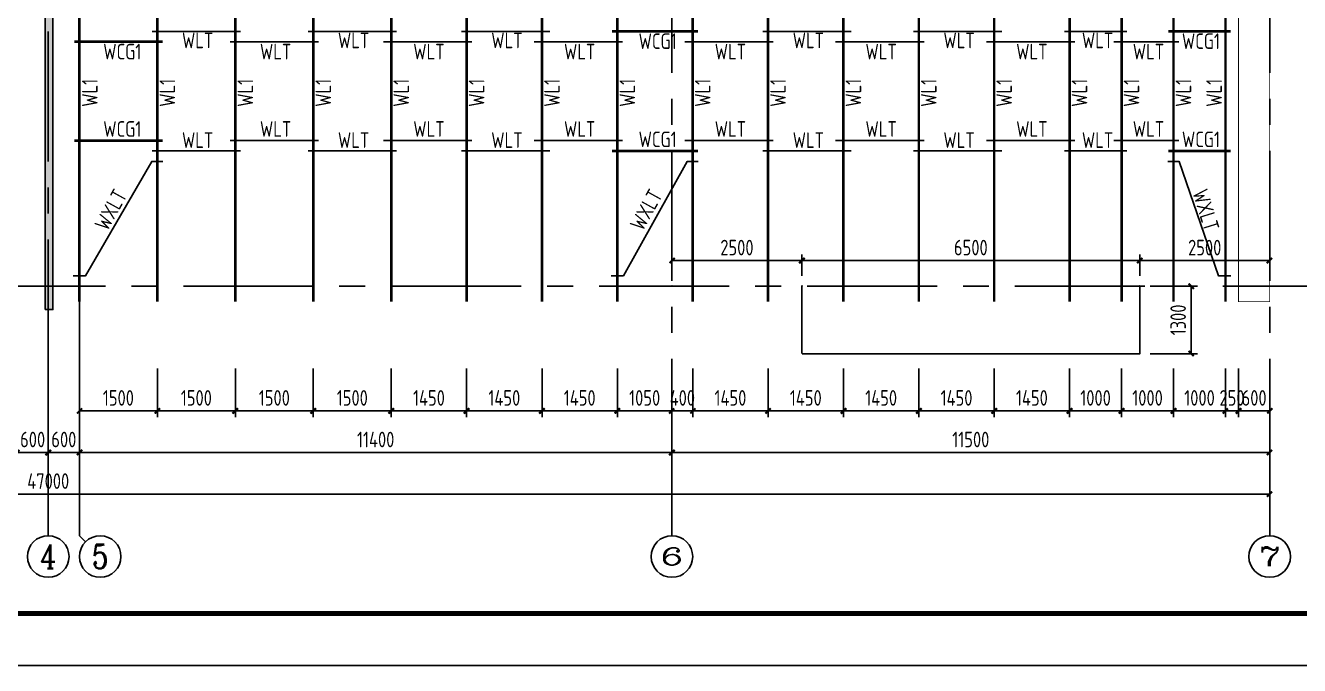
# Model space of a CAD drawing. Header units: millimetres. Extents: x 866309 to 879639, y 39442 to 44891.
# Drawn here: x 871619.5 to 871864.6, y 39448.6 to 39571.7 of the extents above; entities that cross this region are included whole.
import ezdxf
from ezdxf.enums import TextEntityAlignment as Align

# ---------------------------------------------------------------- set-up
doc = ezdxf.new("R2010")
doc.units = ezdxf.units.MM
doc.header["$LTSCALE"] = 1000
doc.header["$MEASUREMENT"] = 0
doc.linetypes.add('CENTER', pattern=[2, 1.25, -0.25, 0.25, -0.25])
doc.linetypes.add('DOTE', pattern=[2.42, 2, -0.2, 0.02, -0.2])
for name, color, linetype in [('1307', 7, 'Continuous'), ('AXIS', 3, 'Continuous'), ('AXIS_TEXT', 7, 'Continuous'), ('DIM', 7, 'Continuous'), ('DOTE', 1, 'DOTE'), ('WINDOW', 4, 'Continuous'), ('标注', 7, 'Continuous'), ('檩条', 34, 'Continuous')]:
    doc.layers.add(name, color=color, linetype=linetype)
doc.layers.add('_0', color=7, linetype='Continuous', lineweight=25)
doc.styles.add('_TCH_AXIS', font='COMPLEX', dxfattribs={"bigfont": 'GBCBIG'})
doc.styles.add('COMPLEX', font='COMPLEX')
doc.styles.add('GBHZ', font='gbenor.shx', dxfattribs={"width": 0.9, "bigfont": 'gbcbig.shx'})
doc.dimstyles.new('Y100', dxfattribs={"dimscale": 0, "dimtxt": 3, "dimasz": 0.01, "dimexe": 1.2, "dimexo": 2, "dimgap": 1, "dimtad": 1, "dimdec": 0, "dimlfac": 100, "dimzin": 0, "dimdsep": 46, "dimtxsty": 'GBHZ', "dimblk": 'DX', "dimcen": 0.09, "dimdle": 1, "dimclrd": 7, "dimclre": 7, "dimclrt": 7, "dimadec": 0, "dimazin": 0, "dimtfac": 1, "dimtdec": 0, "dimtix": 1, "dimtmove": 2, "dimatfit": 3, "dimldrblk": 'DX', "dimfxl": 0, "dimtolj": 1, "dimtzin": 0, "dimarcsym": 0})

# ---------------------------------------------------------------- blocks, each defined once
blk = doc.blocks.new('_AXISO')
blk.add_circle((0, 0), 0.5)
at = {"layer": 'AXIS_TEXT', "style": 'COMPLEX', "width": 1.041667}
blk.add_attdef('A', text='', height=0.56, dxfattribs=at).set_placement((-0.25, -0.28), (0.25, -0.28), align=Align.FIT)
blk = doc.blocks.new('DX')
at = {"color": 0, "linetype": 'ByBlock', "const_width": 40}
blk.add_lwpolyline([(-54, -51), (46, 49)], dxfattribs=at)
blk = doc.blocks.new('*D1725')
at = {"layer": 'Defpoints', "color": 0, "transparency": 16777216}
for p in [(871617.85, 39505.59), (871623.85, 39505.59), (871623.85, 39489.59)]:
    blk.add_point(p, dxfattribs=at)
at = {"layer": 'dim', "color": 7, "lineweight": -2, "transparency": 16777216}
for p, q in [((871617.85, 39503.59), (871617.85, 39488.39)), ((871623.85, 39503.59), (871623.85, 39488.39)), ((871617.84, 39489.59), (871617.83, 39489.59)), ((871617.85, 39489.59), (871623.85, 39489.59)), ((871623.86, 39489.59), (871623.87, 39489.59))]:
    blk.add_line(p, q, dxfattribs=at)
at = {"layer": 'dim', "color": 7, "lineweight": -2, "transparency": 16777216, "xscale": 0.01, "yscale": 0.01, "zscale": 0.01}
blk.add_blockref('DX', (871617.85, 39489.59), dxfattribs=at)
at = {"layer": 'dim', "color": 7, "lineweight": -2, "transparency": 16777216, "xscale": 0.01, "yscale": 0.01, "zscale": 0.01, "rotation": 180}
blk.add_blockref('DX', (871623.85, 39489.59), dxfattribs=at)
at = {"layer": 'dim', "color": 7, "transparency": 16777216, "insert": (871620.85, 39492.09), "char_height": 3, "attachment_point": 5, "style": 'GBHZ'}
blk.add_mtext('\\A1;600', dxfattribs=at)
blk = doc.blocks.new('*D1726')
at = {"layer": 'Defpoints', "color": 0, "transparency": 16777216}
for p in [(871623.85, 39505.59), (871629.85, 39505.59), (871629.85, 39489.59)]:
    blk.add_point(p, dxfattribs=at)
at = {"layer": 'dim', "color": 7, "lineweight": -2, "transparency": 16777216}
for p, q in [((871623.85, 39503.59), (871623.85, 39488.39)), ((871629.85, 39503.59), (871629.85, 39488.39)), ((871623.84, 39489.59), (871623.83, 39489.59)), ((871623.85, 39489.59), (871629.85, 39489.59)), ((871629.86, 39489.59), (871629.87, 39489.59))]:
    blk.add_line(p, q, dxfattribs=at)
at = {"layer": 'dim', "color": 7, "lineweight": -2, "transparency": 16777216, "xscale": 0.01, "yscale": 0.01, "zscale": 0.01}
blk.add_blockref('DX', (871623.85, 39489.59), dxfattribs=at)
at = {"layer": 'dim', "color": 7, "lineweight": -2, "transparency": 16777216, "xscale": 0.01, "yscale": 0.01, "zscale": 0.01, "rotation": 180}
blk.add_blockref('DX', (871629.85, 39489.59), dxfattribs=at)
at = {"layer": 'dim', "color": 7, "transparency": 16777216, "insert": (871626.85, 39492.09), "char_height": 3, "attachment_point": 5, "style": 'GBHZ'}
blk.add_mtext('\\A1;600', dxfattribs=at)
blk = doc.blocks.new('*D1727')
at = {"layer": 'Defpoints', "color": 0, "transparency": 16777216}
for p in [(871629.85, 39505.59), (871743.85, 39505.59), (871743.85, 39489.59)]:
    blk.add_point(p, dxfattribs=at)
at = {"layer": 'dim', "color": 7, "lineweight": -2, "transparency": 16777216}
for p, q in [((871629.85, 39503.59), (871629.85, 39488.39)), ((871743.85, 39503.59), (871743.85, 39488.39)), ((871629.86, 39489.59), (871743.84, 39489.59))]:
    blk.add_line(p, q, dxfattribs=at)
at = {"layer": 'dim', "color": 7, "lineweight": -2, "transparency": 16777216, "xscale": 0.01, "yscale": 0.01, "zscale": 0.01, "rotation": 180}
blk.add_blockref('DX', (871629.85, 39489.59), dxfattribs=at)
at = {"layer": 'dim', "color": 7, "lineweight": -2, "transparency": 16777216, "xscale": 0.01, "yscale": 0.01, "zscale": 0.01}
blk.add_blockref('DX', (871743.85, 39489.59), dxfattribs=at)
at = {"layer": 'dim', "color": 7, "transparency": 16777216, "insert": (871686.85, 39492.09), "char_height": 3, "attachment_point": 5, "style": 'GBHZ'}
blk.add_mtext('\\A1;11400', dxfattribs=at)
blk = doc.blocks.new('*D1728')
at = {"layer": 'Defpoints', "color": 0, "transparency": 16777216}
for p in [(871743.85, 39505.59), (871858.85, 39505.59), (871858.85, 39489.59)]:
    blk.add_point(p, dxfattribs=at)
at = {"layer": 'dim', "color": 7, "lineweight": -2, "transparency": 16777216}
for p, q in [((871743.85, 39503.59), (871743.85, 39488.39)), ((871858.85, 39503.59), (871858.85, 39488.39)), ((871743.86, 39489.59), (871858.84, 39489.59))]:
    blk.add_line(p, q, dxfattribs=at)
at = {"layer": 'dim', "color": 7, "lineweight": -2, "transparency": 16777216, "xscale": 0.01, "yscale": 0.01, "zscale": 0.01, "rotation": 180}
blk.add_blockref('DX', (871743.85, 39489.59), dxfattribs=at)
at = {"layer": 'dim', "color": 7, "lineweight": -2, "transparency": 16777216, "xscale": 0.01, "yscale": 0.01, "zscale": 0.01}
blk.add_blockref('DX', (871858.85, 39489.59), dxfattribs=at)
at = {"layer": 'dim', "color": 7, "transparency": 16777216, "insert": (871801.35, 39492.09), "char_height": 3, "attachment_point": 5, "style": 'GBHZ'}
blk.add_mtext('\\A1;11500', dxfattribs=at)
blk = doc.blocks.new('*D1729')
at = {"layer": 'Defpoints', "color": 0, "transparency": 16777216}
for p in [(871388.85, 39505.59), (871858.85, 39505.59), (871388.85, 39481.59)]:
    blk.add_point(p, dxfattribs=at)
at = {"layer": 'dim', "color": 7, "lineweight": -2, "transparency": 16777216}
for p, q in [((871388.85, 39503.59), (871388.85, 39480.39)), ((871858.85, 39503.59), (871858.85, 39480.39)), ((871858.84, 39481.59), (871388.86, 39481.59))]:
    blk.add_line(p, q, dxfattribs=at)
at = {"layer": 'dim', "color": 7, "lineweight": -2, "transparency": 16777216, "xscale": 0.01, "yscale": 0.01, "zscale": 0.01, "rotation": 180}
blk.add_blockref('DX', (871388.85, 39481.59), dxfattribs=at)
at = {"layer": 'dim', "color": 7, "lineweight": -2, "transparency": 16777216, "xscale": 0.01, "yscale": 0.01, "zscale": 0.01}
blk.add_blockref('DX', (871858.85, 39481.59), dxfattribs=at)
at = {"layer": 'dim', "color": 7, "transparency": 16777216, "insert": (871623.85, 39484.09), "char_height": 3, "attachment_point": 5, "style": 'GBHZ'}
blk.add_mtext('\\A1;47000', dxfattribs=at)
blk = doc.blocks.new('*D1775')
at = {"layer": 'Defpoints', "color": 0, "transparency": 16777216}
for p in [(871629.85, 39507.74), (871644.85, 39507.74), (871644.85, 39497.59)]:
    blk.add_point(p, dxfattribs=at)
at = {"layer": 'dim', "color": 7, "lineweight": -2, "transparency": 16777216}
for p, q in [((871629.85, 39505.74), (871629.85, 39496.39)), ((871644.85, 39505.74), (871644.85, 39496.39)), ((871629.86, 39497.59), (871644.84, 39497.59))]:
    blk.add_line(p, q, dxfattribs=at)
at = {"layer": 'dim', "color": 7, "lineweight": -2, "transparency": 16777216, "xscale": 0.01, "yscale": 0.01, "zscale": 0.01, "rotation": 180}
blk.add_blockref('DX', (871629.85, 39497.59), dxfattribs=at)
at = {"layer": 'dim', "color": 7, "lineweight": -2, "transparency": 16777216, "xscale": 0.01, "yscale": 0.01, "zscale": 0.01}
blk.add_blockref('DX', (871644.85, 39497.59), dxfattribs=at)
at = {"layer": 'dim', "color": 7, "transparency": 16777216, "insert": (871637.35, 39500.09), "char_height": 3, "attachment_point": 5, "style": 'GBHZ'}
blk.add_mtext('\\A1;1500', dxfattribs=at)
blk = doc.blocks.new('*D1776')
at = {"layer": 'Defpoints', "color": 0, "transparency": 16777216}
for p in [(871644.85, 39507.74), (871659.85, 39507.74), (871659.85, 39497.59)]:
    blk.add_point(p, dxfattribs=at)
at = {"layer": 'dim', "color": 7, "lineweight": -2, "transparency": 16777216}
for p, q in [((871644.85, 39505.74), (871644.85, 39496.39)), ((871659.85, 39505.74), (871659.85, 39496.39)), ((871644.86, 39497.59), (871659.84, 39497.59))]:
    blk.add_line(p, q, dxfattribs=at)
at = {"layer": 'dim', "color": 7, "lineweight": -2, "transparency": 16777216, "xscale": 0.01, "yscale": 0.01, "zscale": 0.01, "rotation": 180}
blk.add_blockref('DX', (871644.85, 39497.59), dxfattribs=at)
at = {"layer": 'dim', "color": 7, "lineweight": -2, "transparency": 16777216, "xscale": 0.01, "yscale": 0.01, "zscale": 0.01}
blk.add_blockref('DX', (871659.85, 39497.59), dxfattribs=at)
at = {"layer": 'dim', "color": 7, "transparency": 16777216, "insert": (871652.35, 39500.09), "char_height": 3, "attachment_point": 5, "style": 'GBHZ'}
blk.add_mtext('\\A1;1500', dxfattribs=at)
blk = doc.blocks.new('*D1777')
at = {"layer": 'Defpoints', "color": 0, "transparency": 16777216}
for p in [(871659.85, 39507.74), (871674.85, 39507.74), (871674.85, 39497.59)]:
    blk.add_point(p, dxfattribs=at)
at = {"layer": 'dim', "color": 7, "lineweight": -2, "transparency": 16777216}
for p, q in [((871659.85, 39505.74), (871659.85, 39496.39)), ((871674.85, 39505.74), (871674.85, 39496.39)), ((871659.86, 39497.59), (871674.84, 39497.59))]:
    blk.add_line(p, q, dxfattribs=at)
at = {"layer": 'dim', "color": 7, "lineweight": -2, "transparency": 16777216, "xscale": 0.01, "yscale": 0.01, "zscale": 0.01, "rotation": 180}
blk.add_blockref('DX', (871659.85, 39497.59), dxfattribs=at)
at = {"layer": 'dim', "color": 7, "lineweight": -2, "transparency": 16777216, "xscale": 0.01, "yscale": 0.01, "zscale": 0.01}
blk.add_blockref('DX', (871674.85, 39497.59), dxfattribs=at)
at = {"layer": 'dim', "color": 7, "transparency": 16777216, "insert": (871667.35, 39500.09), "char_height": 3, "attachment_point": 5, "style": 'GBHZ'}
blk.add_mtext('\\A1;1500', dxfattribs=at)
blk = doc.blocks.new('*D1778')
at = {"layer": 'Defpoints', "color": 0, "transparency": 16777216}
for p in [(871674.85, 39507.74), (871689.85, 39507.74), (871689.85, 39497.59)]:
    blk.add_point(p, dxfattribs=at)
at = {"layer": 'dim', "color": 7, "lineweight": -2, "transparency": 16777216}
for p, q in [((871674.85, 39505.74), (871674.85, 39496.39)), ((871689.85, 39505.74), (871689.85, 39496.39)), ((871674.86, 39497.59), (871689.84, 39497.59))]:
    blk.add_line(p, q, dxfattribs=at)
at = {"layer": 'dim', "color": 7, "lineweight": -2, "transparency": 16777216, "xscale": 0.01, "yscale": 0.01, "zscale": 0.01, "rotation": 180}
blk.add_blockref('DX', (871674.85, 39497.59), dxfattribs=at)
at = {"layer": 'dim', "color": 7, "lineweight": -2, "transparency": 16777216, "xscale": 0.01, "yscale": 0.01, "zscale": 0.01}
blk.add_blockref('DX', (871689.85, 39497.59), dxfattribs=at)
at = {"layer": 'dim', "color": 7, "transparency": 16777216, "insert": (871682.35, 39500.09), "char_height": 3, "attachment_point": 5, "style": 'GBHZ'}
blk.add_mtext('\\A1;1500', dxfattribs=at)
blk = doc.blocks.new('*D1779')
at = {"layer": 'Defpoints', "color": 0, "transparency": 16777216}
for p in [(871689.85, 39507.74), (871704.35, 39507.74), (871704.35, 39497.59)]:
    blk.add_point(p, dxfattribs=at)
at = {"layer": 'dim', "color": 7, "lineweight": -2, "transparency": 16777216}
for p, q in [((871689.85, 39505.74), (871689.85, 39496.39)), ((871704.35, 39505.74), (871704.35, 39496.39)), ((871689.86, 39497.59), (871704.34, 39497.59))]:
    blk.add_line(p, q, dxfattribs=at)
at = {"layer": 'dim', "color": 7, "lineweight": -2, "transparency": 16777216, "xscale": 0.01, "yscale": 0.01, "zscale": 0.01, "rotation": 180}
blk.add_blockref('DX', (871689.85, 39497.59), dxfattribs=at)
at = {"layer": 'dim', "color": 7, "lineweight": -2, "transparency": 16777216, "xscale": 0.01, "yscale": 0.01, "zscale": 0.01}
blk.add_blockref('DX', (871704.35, 39497.59), dxfattribs=at)
at = {"layer": 'dim', "color": 7, "transparency": 16777216, "insert": (871697.1, 39500.09), "char_height": 3, "attachment_point": 5, "style": 'GBHZ'}
blk.add_mtext('\\A1;1450', dxfattribs=at)
blk = doc.blocks.new('*D1780')
at = {"layer": 'Defpoints', "color": 0, "transparency": 16777216}
for p in [(871704.35, 39507.74), (871718.85, 39507.74), (871718.85, 39497.59)]:
    blk.add_point(p, dxfattribs=at)
at = {"layer": 'dim', "color": 7, "lineweight": -2, "transparency": 16777216}
for p, q in [((871704.35, 39505.74), (871704.35, 39496.39)), ((871718.85, 39505.74), (871718.85, 39496.39)), ((871704.36, 39497.59), (871718.84, 39497.59))]:
    blk.add_line(p, q, dxfattribs=at)
at = {"layer": 'dim', "color": 7, "lineweight": -2, "transparency": 16777216, "xscale": 0.01, "yscale": 0.01, "zscale": 0.01, "rotation": 180}
blk.add_blockref('DX', (871704.35, 39497.59), dxfattribs=at)
at = {"layer": 'dim', "color": 7, "lineweight": -2, "transparency": 16777216, "xscale": 0.01, "yscale": 0.01, "zscale": 0.01}
blk.add_blockref('DX', (871718.85, 39497.59), dxfattribs=at)
at = {"layer": 'dim', "color": 7, "transparency": 16777216, "insert": (871711.6, 39500.09), "char_height": 3, "attachment_point": 5, "style": 'GBHZ'}
blk.add_mtext('\\A1;1450', dxfattribs=at)
blk = doc.blocks.new('*D1781')
at = {"layer": 'Defpoints', "color": 0, "transparency": 16777216}
for p in [(871718.85, 39507.74), (871733.35, 39507.74), (871733.35, 39497.59)]:
    blk.add_point(p, dxfattribs=at)
at = {"layer": 'dim', "color": 7, "lineweight": -2, "transparency": 16777216}
for p, q in [((871718.85, 39505.74), (871718.85, 39496.39)), ((871733.35, 39505.74), (871733.35, 39496.39)), ((871718.86, 39497.59), (871733.34, 39497.59))]:
    blk.add_line(p, q, dxfattribs=at)
at = {"layer": 'dim', "color": 7, "lineweight": -2, "transparency": 16777216, "xscale": 0.01, "yscale": 0.01, "zscale": 0.01, "rotation": 180}
blk.add_blockref('DX', (871718.85, 39497.59), dxfattribs=at)
at = {"layer": 'dim', "color": 7, "lineweight": -2, "transparency": 16777216, "xscale": 0.01, "yscale": 0.01, "zscale": 0.01}
blk.add_blockref('DX', (871733.35, 39497.59), dxfattribs=at)
at = {"layer": 'dim', "color": 7, "transparency": 16777216, "insert": (871726.1, 39500.09), "char_height": 3, "attachment_point": 5, "style": 'GBHZ'}
blk.add_mtext('\\A1;1450', dxfattribs=at)
blk = doc.blocks.new('*D1782')
at = {"layer": 'Defpoints', "color": 0, "transparency": 16777216}
for p in [(871733.35, 39507.74), (871743.85, 39507.74), (871743.85, 39497.59)]:
    blk.add_point(p, dxfattribs=at)
at = {"layer": 'dim', "color": 7, "lineweight": -2, "transparency": 16777216}
for p, q in [((871733.35, 39505.74), (871733.35, 39496.39)), ((871743.85, 39505.74), (871743.85, 39496.39)), ((871733.36, 39497.59), (871743.84, 39497.59))]:
    blk.add_line(p, q, dxfattribs=at)
at = {"layer": 'dim', "color": 7, "lineweight": -2, "transparency": 16777216, "xscale": 0.01, "yscale": 0.01, "zscale": 0.01, "rotation": 180}
blk.add_blockref('DX', (871733.35, 39497.59), dxfattribs=at)
at = {"layer": 'dim', "color": 7, "lineweight": -2, "transparency": 16777216, "xscale": 0.01, "yscale": 0.01, "zscale": 0.01}
blk.add_blockref('DX', (871743.85, 39497.59), dxfattribs=at)
at = {"layer": 'dim', "color": 7, "transparency": 16777216, "insert": (871738.6, 39500.09), "char_height": 3, "attachment_point": 5, "style": 'GBHZ'}
blk.add_mtext('\\A1;1050', dxfattribs=at)
blk = doc.blocks.new('*D1783')
at = {"layer": 'Defpoints', "color": 0, "transparency": 16777216}
for p in [(871743.85, 39507.74), (871747.85, 39507.74), (871747.85, 39497.59)]:
    blk.add_point(p, dxfattribs=at)
at = {"layer": 'dim', "color": 7, "lineweight": -2, "transparency": 16777216}
for p, q in [((871743.85, 39505.74), (871743.85, 39496.39)), ((871747.85, 39505.74), (871747.85, 39496.39)), ((871743.84, 39497.59), (871743.83, 39497.59)), ((871743.85, 39497.59), (871747.85, 39497.59)), ((871747.86, 39497.59), (871747.87, 39497.59))]:
    blk.add_line(p, q, dxfattribs=at)
at = {"layer": 'dim', "color": 7, "lineweight": -2, "transparency": 16777216, "xscale": 0.01, "yscale": 0.01, "zscale": 0.01}
blk.add_blockref('DX', (871743.85, 39497.59), dxfattribs=at)
at = {"layer": 'dim', "color": 7, "lineweight": -2, "transparency": 16777216, "xscale": 0.01, "yscale": 0.01, "zscale": 0.01, "rotation": 180}
blk.add_blockref('DX', (871747.85, 39497.59), dxfattribs=at)
at = {"layer": 'dim', "color": 7, "transparency": 16777216, "insert": (871745.85, 39500.09), "char_height": 3, "attachment_point": 5, "style": 'GBHZ'}
blk.add_mtext('\\A1;400', dxfattribs=at)
blk = doc.blocks.new('*D1784')
at = {"layer": 'Defpoints', "color": 0, "transparency": 16777216}
for p in [(871747.85, 39507.74), (871762.35, 39507.74), (871762.35, 39497.59)]:
    blk.add_point(p, dxfattribs=at)
at = {"layer": 'dim', "color": 7, "lineweight": -2, "transparency": 16777216}
for p, q in [((871747.85, 39505.74), (871747.85, 39496.39)), ((871762.35, 39505.74), (871762.35, 39496.39)), ((871747.86, 39497.59), (871762.34, 39497.59))]:
    blk.add_line(p, q, dxfattribs=at)
at = {"layer": 'dim', "color": 7, "lineweight": -2, "transparency": 16777216, "xscale": 0.01, "yscale": 0.01, "zscale": 0.01, "rotation": 180}
blk.add_blockref('DX', (871747.85, 39497.59), dxfattribs=at)
at = {"layer": 'dim', "color": 7, "lineweight": -2, "transparency": 16777216, "xscale": 0.01, "yscale": 0.01, "zscale": 0.01}
blk.add_blockref('DX', (871762.35, 39497.59), dxfattribs=at)
at = {"layer": 'dim', "color": 7, "transparency": 16777216, "insert": (871755.1, 39500.09), "char_height": 3, "attachment_point": 5, "style": 'GBHZ'}
blk.add_mtext('\\A1;1450', dxfattribs=at)
blk = doc.blocks.new('*D1785')
at = {"layer": 'Defpoints', "color": 0, "transparency": 16777216}
for p in [(871762.35, 39507.74), (871776.85, 39507.74), (871776.85, 39497.59)]:
    blk.add_point(p, dxfattribs=at)
at = {"layer": 'dim', "color": 7, "lineweight": -2, "transparency": 16777216}
for p, q in [((871762.35, 39505.74), (871762.35, 39496.39)), ((871776.85, 39505.74), (871776.85, 39496.39)), ((871762.36, 39497.59), (871776.84, 39497.59))]:
    blk.add_line(p, q, dxfattribs=at)
at = {"layer": 'dim', "color": 7, "lineweight": -2, "transparency": 16777216, "xscale": 0.01, "yscale": 0.01, "zscale": 0.01, "rotation": 180}
blk.add_blockref('DX', (871762.35, 39497.59), dxfattribs=at)
at = {"layer": 'dim', "color": 7, "lineweight": -2, "transparency": 16777216, "xscale": 0.01, "yscale": 0.01, "zscale": 0.01}
blk.add_blockref('DX', (871776.85, 39497.59), dxfattribs=at)
at = {"layer": 'dim', "color": 7, "transparency": 16777216, "insert": (871769.6, 39500.09), "char_height": 3, "attachment_point": 5, "style": 'GBHZ'}
blk.add_mtext('\\A1;1450', dxfattribs=at)
blk = doc.blocks.new('*D1786')
at = {"layer": 'Defpoints', "color": 0, "transparency": 16777216}
for p in [(871776.85, 39507.74), (871791.35, 39507.74), (871791.35, 39497.59)]:
    blk.add_point(p, dxfattribs=at)
at = {"layer": 'dim', "color": 7, "lineweight": -2, "transparency": 16777216}
for p, q in [((871776.85, 39505.74), (871776.85, 39496.39)), ((871791.35, 39505.74), (871791.35, 39496.39)), ((871776.86, 39497.59), (871791.34, 39497.59))]:
    blk.add_line(p, q, dxfattribs=at)
at = {"layer": 'dim', "color": 7, "lineweight": -2, "transparency": 16777216, "xscale": 0.01, "yscale": 0.01, "zscale": 0.01, "rotation": 180}
blk.add_blockref('DX', (871776.85, 39497.59), dxfattribs=at)
at = {"layer": 'dim', "color": 7, "lineweight": -2, "transparency": 16777216, "xscale": 0.01, "yscale": 0.01, "zscale": 0.01}
blk.add_blockref('DX', (871791.35, 39497.59), dxfattribs=at)
at = {"layer": 'dim', "color": 7, "transparency": 16777216, "insert": (871784.1, 39500.09), "char_height": 3, "attachment_point": 5, "style": 'GBHZ'}
blk.add_mtext('\\A1;1450', dxfattribs=at)
blk = doc.blocks.new('*D1787')
at = {"layer": 'Defpoints', "color": 0, "transparency": 16777216}
for p in [(871791.35, 39507.74), (871805.85, 39507.74), (871805.85, 39497.59)]:
    blk.add_point(p, dxfattribs=at)
at = {"layer": 'dim', "color": 7, "lineweight": -2, "transparency": 16777216}
for p, q in [((871791.35, 39505.74), (871791.35, 39496.39)), ((871805.85, 39505.74), (871805.85, 39496.39)), ((871791.36, 39497.59), (871805.84, 39497.59))]:
    blk.add_line(p, q, dxfattribs=at)
at = {"layer": 'dim', "color": 7, "lineweight": -2, "transparency": 16777216, "xscale": 0.01, "yscale": 0.01, "zscale": 0.01, "rotation": 180}
blk.add_blockref('DX', (871791.35, 39497.59), dxfattribs=at)
at = {"layer": 'dim', "color": 7, "lineweight": -2, "transparency": 16777216, "xscale": 0.01, "yscale": 0.01, "zscale": 0.01}
blk.add_blockref('DX', (871805.85, 39497.59), dxfattribs=at)
at = {"layer": 'dim', "color": 7, "transparency": 16777216, "insert": (871798.6, 39500.09), "char_height": 3, "attachment_point": 5, "style": 'GBHZ'}
blk.add_mtext('\\A1;1450', dxfattribs=at)
blk = doc.blocks.new('*D1788')
at = {"layer": 'Defpoints', "color": 0, "transparency": 16777216}
for p in [(871805.85, 39507.74), (871820.35, 39507.74), (871820.35, 39497.59)]:
    blk.add_point(p, dxfattribs=at)
at = {"layer": 'dim', "color": 7, "lineweight": -2, "transparency": 16777216}
for p, q in [((871805.85, 39505.74), (871805.85, 39496.39)), ((871820.35, 39505.74), (871820.35, 39496.39)), ((871805.86, 39497.59), (871820.34, 39497.59))]:
    blk.add_line(p, q, dxfattribs=at)
at = {"layer": 'dim', "color": 7, "lineweight": -2, "transparency": 16777216, "xscale": 0.01, "yscale": 0.01, "zscale": 0.01, "rotation": 180}
blk.add_blockref('DX', (871805.85, 39497.59), dxfattribs=at)
at = {"layer": 'dim', "color": 7, "lineweight": -2, "transparency": 16777216, "xscale": 0.01, "yscale": 0.01, "zscale": 0.01}
blk.add_blockref('DX', (871820.35, 39497.59), dxfattribs=at)
at = {"layer": 'dim', "color": 7, "transparency": 16777216, "insert": (871813.1, 39500.09), "char_height": 3, "attachment_point": 5, "style": 'GBHZ'}
blk.add_mtext('\\A1;1450', dxfattribs=at)
blk = doc.blocks.new('*D1789')
at = {"layer": 'Defpoints', "color": 0, "transparency": 16777216}
for p in [(871820.35, 39507.74), (871830.35, 39507.74), (871830.35, 39497.59)]:
    blk.add_point(p, dxfattribs=at)
at = {"layer": 'dim', "color": 7, "lineweight": -2, "transparency": 16777216}
for p, q in [((871820.35, 39505.74), (871820.35, 39496.39)), ((871830.35, 39505.74), (871830.35, 39496.39)), ((871820.36, 39497.59), (871830.34, 39497.59))]:
    blk.add_line(p, q, dxfattribs=at)
at = {"layer": 'dim', "color": 7, "lineweight": -2, "transparency": 16777216, "xscale": 0.01, "yscale": 0.01, "zscale": 0.01, "rotation": 180}
blk.add_blockref('DX', (871820.35, 39497.59), dxfattribs=at)
at = {"layer": 'dim', "color": 7, "lineweight": -2, "transparency": 16777216, "xscale": 0.01, "yscale": 0.01, "zscale": 0.01}
blk.add_blockref('DX', (871830.35, 39497.59), dxfattribs=at)
at = {"layer": 'dim', "color": 7, "transparency": 16777216, "insert": (871825.35, 39500.09), "char_height": 3, "attachment_point": 5, "style": 'GBHZ'}
blk.add_mtext('\\A1;1000', dxfattribs=at)
blk = doc.blocks.new('*D1790')
at = {"layer": 'Defpoints', "color": 0, "transparency": 16777216}
for p in [(871830.35, 39507.74), (871840.35, 39507.74), (871840.35, 39497.59)]:
    blk.add_point(p, dxfattribs=at)
at = {"layer": 'dim', "color": 7, "lineweight": -2, "transparency": 16777216}
for p, q in [((871830.35, 39505.74), (871830.35, 39496.39)), ((871840.35, 39505.74), (871840.35, 39496.39)), ((871830.36, 39497.59), (871840.34, 39497.59))]:
    blk.add_line(p, q, dxfattribs=at)
at = {"layer": 'dim', "color": 7, "lineweight": -2, "transparency": 16777216, "xscale": 0.01, "yscale": 0.01, "zscale": 0.01, "rotation": 180}
blk.add_blockref('DX', (871830.35, 39497.59), dxfattribs=at)
at = {"layer": 'dim', "color": 7, "lineweight": -2, "transparency": 16777216, "xscale": 0.01, "yscale": 0.01, "zscale": 0.01}
blk.add_blockref('DX', (871840.35, 39497.59), dxfattribs=at)
at = {"layer": 'dim', "color": 7, "transparency": 16777216, "insert": (871835.35, 39500.09), "char_height": 3, "attachment_point": 5, "style": 'GBHZ'}
blk.add_mtext('\\A1;1000', dxfattribs=at)
blk = doc.blocks.new('*D1791')
at = {"layer": 'Defpoints', "color": 0, "transparency": 16777216}
for p in [(871840.35, 39507.74), (871850.35, 39507.74), (871850.35, 39497.59)]:
    blk.add_point(p, dxfattribs=at)
at = {"layer": 'dim', "color": 7, "lineweight": -2, "transparency": 16777216}
for p, q in [((871840.35, 39505.74), (871840.35, 39496.39)), ((871850.35, 39505.74), (871850.35, 39496.39)), ((871840.36, 39497.59), (871850.34, 39497.59))]:
    blk.add_line(p, q, dxfattribs=at)
at = {"layer": 'dim', "color": 7, "lineweight": -2, "transparency": 16777216, "xscale": 0.01, "yscale": 0.01, "zscale": 0.01, "rotation": 180}
blk.add_blockref('DX', (871840.35, 39497.59), dxfattribs=at)
at = {"layer": 'dim', "color": 7, "lineweight": -2, "transparency": 16777216, "xscale": 0.01, "yscale": 0.01, "zscale": 0.01}
blk.add_blockref('DX', (871850.35, 39497.59), dxfattribs=at)
at = {"layer": 'dim', "color": 7, "transparency": 16777216, "insert": (871845.35, 39500.09), "char_height": 3, "attachment_point": 5, "style": 'GBHZ'}
blk.add_mtext('\\A1;1000', dxfattribs=at)
blk = doc.blocks.new('*D1792')
at = {"layer": 'Defpoints', "color": 0, "transparency": 16777216}
for p in [(871850.35, 39507.74), (871852.85, 39507.74), (871852.85, 39497.59)]:
    blk.add_point(p, dxfattribs=at)
at = {"layer": 'dim', "color": 7, "lineweight": -2, "transparency": 16777216}
for p, q in [((871850.35, 39505.74), (871850.35, 39496.39)), ((871852.85, 39505.74), (871852.85, 39496.39)), ((871850.34, 39497.59), (871850.33, 39497.59)), ((871850.35, 39497.59), (871852.85, 39497.59)), ((871852.86, 39497.59), (871852.87, 39497.59))]:
    blk.add_line(p, q, dxfattribs=at)
at = {"layer": 'dim', "color": 7, "lineweight": -2, "transparency": 16777216, "xscale": 0.01, "yscale": 0.01, "zscale": 0.01}
blk.add_blockref('DX', (871850.35, 39497.59), dxfattribs=at)
at = {"layer": 'dim', "color": 7, "lineweight": -2, "transparency": 16777216, "xscale": 0.01, "yscale": 0.01, "zscale": 0.01, "rotation": 180}
blk.add_blockref('DX', (871852.85, 39497.59), dxfattribs=at)
at = {"layer": 'dim', "color": 7, "transparency": 16777216, "insert": (871851.6, 39500.09), "char_height": 3, "attachment_point": 5, "style": 'GBHZ'}
blk.add_mtext('\\A1;250', dxfattribs=at)
blk = doc.blocks.new('*D1793')
at = {"layer": 'Defpoints', "color": 0, "transparency": 16777216}
for p in [(871852.85, 39507.74), (871858.85, 39507.74), (871858.85, 39497.59)]:
    blk.add_point(p, dxfattribs=at)
at = {"layer": 'dim', "color": 7, "lineweight": -2, "transparency": 16777216}
for p, q in [((871852.85, 39505.74), (871852.85, 39496.39)), ((871858.85, 39505.74), (871858.85, 39496.39)), ((871852.84, 39497.59), (871852.83, 39497.59)), ((871852.85, 39497.59), (871858.85, 39497.59)), ((871858.86, 39497.59), (871858.87, 39497.59))]:
    blk.add_line(p, q, dxfattribs=at)
at = {"layer": 'dim', "color": 7, "lineweight": -2, "transparency": 16777216, "xscale": 0.01, "yscale": 0.01, "zscale": 0.01}
blk.add_blockref('DX', (871852.85, 39497.59), dxfattribs=at)
at = {"layer": 'dim', "color": 7, "lineweight": -2, "transparency": 16777216, "xscale": 0.01, "yscale": 0.01, "zscale": 0.01, "rotation": 180}
blk.add_blockref('DX', (871858.85, 39497.59), dxfattribs=at)
at = {"layer": 'dim', "color": 7, "transparency": 16777216, "insert": (871855.85, 39500.09), "char_height": 3, "attachment_point": 5, "style": 'GBHZ'}
blk.add_mtext('\\A1;600', dxfattribs=at)
blk = doc.blocks.new('*D1794')
at = {"layer": 'dim', "color": 7, "lineweight": -2, "transparency": 16777216}
for p, q in [((871835.85, 39521.59), (871844.94, 39521.59)), ((871843.74, 39508.6), (871843.74, 39521.58)), ((871835.85, 39508.59), (871844.94, 39508.59))]:
    blk.add_line(p, q, dxfattribs=at)
at = {"layer": 'dim', "color": 0, "transparency": 16777216}
for p in [(871833.85, 39521.59), (871843.74, 39521.59), (871833.85, 39508.59)]:
    blk.add_point(p, dxfattribs=at)
at = {"layer": 'dim', "color": 7, "lineweight": -2, "transparency": 16777216, "xscale": 0.01, "yscale": 0.01, "zscale": 0.01}
for p, rotation in [((871843.74, 39521.59), 90), ((871843.74, 39508.59), 270)]:
    blk.add_blockref('DX', p, dxfattribs=dict(at, rotation=rotation))
at = {"layer": 'dim', "color": 7, "transparency": 16777216, "insert": (871841.24, 39515.09), "char_height": 3, "attachment_point": 5, "rotation": 90, "style": 'GBHZ'}
blk.add_mtext('\\A1;1300', dxfattribs=at)
blk = doc.blocks.new('*D1799')
at = {"layer": 'dim', "color": 7, "lineweight": -2, "transparency": 16777216}
for p, q in [((871743.85, 39523.59), (871743.85, 39527.7)), ((871743.86, 39526.5), (871768.84, 39526.5)), ((871768.85, 39523.59), (871768.85, 39527.7))]:
    blk.add_line(p, q, dxfattribs=at)
at = {"layer": 'dim', "color": 0, "transparency": 16777216}
for p in [(871768.85, 39526.5), (871743.85, 39521.59), (871768.85, 39521.59)]:
    blk.add_point(p, dxfattribs=at)
at = {"layer": 'dim', "color": 7, "lineweight": -2, "transparency": 16777216, "xscale": 0.01, "yscale": 0.01, "zscale": 0.01, "rotation": 180}
blk.add_blockref('DX', (871743.85, 39526.5), dxfattribs=at)
at = {"layer": 'dim', "color": 7, "lineweight": -2, "transparency": 16777216, "xscale": 0.01, "yscale": 0.01, "zscale": 0.01}
blk.add_blockref('DX', (871768.85, 39526.5), dxfattribs=at)
at = {"layer": 'dim', "color": 7, "transparency": 16777216, "insert": (871756.35, 39529), "char_height": 3, "attachment_point": 5, "style": 'GBHZ'}
blk.add_mtext('\\A1;2500', dxfattribs=at)
blk = doc.blocks.new('*D1800')
at = {"layer": 'dim', "color": 7, "lineweight": -2, "transparency": 16777216}
for p, q in [((871768.85, 39523.59), (871768.85, 39527.7)), ((871768.86, 39526.5), (871833.84, 39526.5)), ((871833.85, 39523.59), (871833.85, 39527.7))]:
    blk.add_line(p, q, dxfattribs=at)
at = {"layer": 'dim', "color": 0, "transparency": 16777216}
for p in [(871833.85, 39526.5), (871768.85, 39521.59), (871833.85, 39521.59)]:
    blk.add_point(p, dxfattribs=at)
at = {"layer": 'dim', "color": 7, "lineweight": -2, "transparency": 16777216, "xscale": 0.01, "yscale": 0.01, "zscale": 0.01, "rotation": 180}
blk.add_blockref('DX', (871768.85, 39526.5), dxfattribs=at)
at = {"layer": 'dim', "color": 7, "lineweight": -2, "transparency": 16777216, "xscale": 0.01, "yscale": 0.01, "zscale": 0.01}
blk.add_blockref('DX', (871833.85, 39526.5), dxfattribs=at)
at = {"layer": 'dim', "color": 7, "transparency": 16777216, "insert": (871801.35, 39529), "char_height": 3, "attachment_point": 5, "style": 'GBHZ'}
blk.add_mtext('\\A1;6500', dxfattribs=at)
blk = doc.blocks.new('*D1801')
at = {"layer": 'dim', "color": 7, "lineweight": -2, "transparency": 16777216}
for p, q in [((871833.85, 39523.59), (871833.85, 39527.7)), ((871833.86, 39526.5), (871858.84, 39526.5)), ((871858.85, 39523.59), (871858.85, 39527.7))]:
    blk.add_line(p, q, dxfattribs=at)
at = {"layer": 'dim', "color": 0, "transparency": 16777216}
for p in [(871858.85, 39526.5), (871833.85, 39521.59), (871858.85, 39521.59)]:
    blk.add_point(p, dxfattribs=at)
at = {"layer": 'dim', "color": 7, "lineweight": -2, "transparency": 16777216, "xscale": 0.01, "yscale": 0.01, "zscale": 0.01, "rotation": 180}
blk.add_blockref('DX', (871833.85, 39526.5), dxfattribs=at)
at = {"layer": 'dim', "color": 7, "lineweight": -2, "transparency": 16777216, "xscale": 0.01, "yscale": 0.01, "zscale": 0.01}
blk.add_blockref('DX', (871858.85, 39526.5), dxfattribs=at)
at = {"layer": 'dim', "color": 7, "transparency": 16777216, "insert": (871846.35, 39529), "char_height": 3, "attachment_point": 5, "style": 'GBHZ'}
blk.add_mtext('\\A1;2500', dxfattribs=at)

msp = doc.modelspace()

# ---------------------------------------------------------------- hatches: boundary and pattern name
at = {"layer": 'WINDOW'}
h = msp.add_hatch(dxfattribs=at)
h.set_pattern_fill('DOTS', color=256, scale=10)
h.set_pattern_definition([(0, (946.5213, 0), (0.3125, 0.625), [0, -0.625])])
h.paths.add_polyline_path([(871623.247, 39517.086), (871624.747, 39517.086), (871624.747, 39976.086), (871623.247, 39976.086)])

# ---------------------------------------------------------------- linework, layer by layer
msp.add_line((872134.569, 39448.627), (871293.569, 39448.627))
at = {"color": 0, "const_width": 1}
msp.add_lwpolyline([(872124.569, 39458.627), (871318.569, 39458.627), (871318.569, 40032.627), (872124.569, 40032.627)], close=True, dxfattribs=at)
at = {"layer": '_0', "color": 0, "const_width": 0.3}
for points in [[(871768.847, 39508.586), (871768.847, 39521.586)], [(871833.847, 39508.586), (871833.847, 39521.586)], [(871768.847, 39508.586), (871833.847, 39508.586)], [(871833.847, 39508.586), (871768.847, 39508.586)]]:
    msp.add_lwpolyline(points, dxfattribs=at)
at = {"layer": 'AXIS', "color": 0}
for p, q in [((871623.847, 39505.586), (871623.847, 39473.586)), ((871629.847, 39505.586), (871629.847, 39473.586)), ((871743.847, 39505.586), (871743.847, 39473.586)), ((871858.847, 39505.586), (871858.847, 39473.586)), ((871631.018, 39472.414), (871629.847, 39473.586))]:
    msp.add_line(p, q, dxfattribs=at)
at = {"layer": 'DOTE', "linetype": 'CENTER', "ltscale": 0.02}
for p, q in [((871623.847, 39505.586), (871623.847, 39987.586)), ((871629.847, 39505.586), (871629.847, 39987.586)), ((871743.847, 39987.586), (871743.847, 39505.586)), ((871858.847, 39987.586), (871858.847, 39505.586)), ((871874.847, 39521.586), (871372.847, 39521.586))]:
    msp.add_line(p, q, dxfattribs=at)
at = {"layer": 'WINDOW'}
msp.add_lwpolyline([(871623.247, 39517.086), (871624.747, 39517.086), (871624.747, 39976.086), (871623.247, 39976.086)], close=True, dxfattribs=at)
at = {"layer": '标注', "const_width": 0.15}
msp.add_lwpolyline([(871858.847, 39974.586), (871852.847, 39974.586), (871852.847, 39518.586), (871858.847, 39518.586)], close=True, dxfattribs=at)
at = {"layer": '檩条', "color": 4, "linetype": 'ByBlock'}
for p, q in [((871643.847, 39570.586), (871660.847, 39570.586)), ((871673.847, 39570.586), (871690.847, 39570.586)), ((871703.347, 39570.586), (871720.347, 39570.586)), ((871761.347, 39570.586), (871778.347, 39570.586)), ((871790.347, 39570.586), (871807.347, 39570.586)), ((871819.347, 39570.586), (871831.347, 39570.586)), ((871643.847, 39547.586), (871660.847, 39547.586)), ((871673.847, 39547.586), (871690.847, 39547.586)), ((871703.347, 39547.586), (871720.347, 39547.586)), ((871761.347, 39547.586), (871778.347, 39547.586)), ((871790.347, 39547.586), (871807.347, 39547.586)), ((871819.347, 39547.586), (871831.347, 39547.586))]:
    msp.add_line(p, q, dxfattribs=at)
at = {"layer": '檩条', "color": 4}
for p, q in [((871658.847, 39568.586), (871675.847, 39568.586)), ((871688.347, 39568.586), (871705.347, 39568.586)), ((871717.347, 39568.586), (871734.347, 39568.586)), ((871746.347, 39568.586), (871763.347, 39568.586)), ((871775.347, 39568.586), (871792.347, 39568.586)), ((871804.347, 39568.586), (871821.347, 39568.586)), ((871828.847, 39568.586), (871841.347, 39568.586)), ((871658.847, 39549.586), (871675.847, 39549.586)), ((871688.347, 39549.586), (871705.347, 39549.586)), ((871717.347, 39549.586), (871734.347, 39549.586)), ((871746.347, 39549.586), (871763.347, 39549.586)), ((871775.347, 39549.586), (871792.347, 39549.586)), ((871804.347, 39549.586), (871821.347, 39549.586)), ((871828.847, 39549.586), (871841.347, 39549.586))]:
    msp.add_line(p, q, dxfattribs=at)
at = {"layer": '檩条', "color": 4, "const_width": 0.5}
for points in [[(871629.847, 39595.586), (871629.847, 39518.586)], [(871644.847, 39595.586), (871644.847, 39518.586)], [(871659.847, 39595.586), (871659.847, 39518.586)], [(871674.847, 39595.586), (871674.847, 39518.586)], [(871689.847, 39595.586), (871689.847, 39518.586)], [(871704.347, 39595.586), (871704.347, 39518.586)], [(871718.847, 39595.586), (871718.847, 39518.586)], [(871733.347, 39595.586), (871733.347, 39518.586)], [(871747.847, 39595.586), (871747.847, 39518.586)], [(871762.347, 39595.586), (871762.347, 39518.586)], [(871776.847, 39595.586), (871776.847, 39518.586)], [(871791.347, 39595.586), (871791.347, 39518.586)], [(871805.847, 39595.586), (871805.847, 39518.586)], [(871820.347, 39595.586), (871820.347, 39518.586)], [(871830.347, 39595.586), (871830.347, 39518.586)], [(871840.347, 39595.586), (871840.347, 39518.586)], [(871850.347, 39595.586), (871850.347, 39518.586)], [(871732.347, 39570.586), (871748.847, 39570.586)], [(871851.347, 39570.586), (871839.347, 39570.586)], [(871628.847, 39568.586), (871645.847, 39568.586)], [(871628.847, 39549.586), (871645.847, 39549.586)], [(871732.347, 39547.586), (871748.847, 39547.586)], [(871851.347, 39547.586), (871839.347, 39547.586)]]:
    msp.add_lwpolyline(points, dxfattribs=at)
at = {"layer": '檩条', "color": 4, "linetype": 'ByBlock'}
for points in [[(871628.672, 39523.586), (871631.022, 39523.586), (871643.777, 39545.586), (871645.917, 39545.586)], [(871732.172, 39523.586), (871734.522, 39523.586), (871746.777, 39545.586), (871748.917, 39545.586)], [(871851.348, 39523.586), (871848.998, 39523.586), (871841.417, 39545.586), (871839.277, 39545.586)]]:
    msp.add_lwpolyline(points, dxfattribs=at)

# ---------------------------------------------------------------- block references
at = {"layer": 'AXIS', "color": 0}
ref = msp.add_blockref('_AXISO', (871623.847, 39469.586), dxfattribs=dict(at, xscale=8, yscale=8, zscale=8))
ref.add_attrib('A', '4', dxfattribs={"layer": 'AXIS_TEXT', "color": 0, "height": 4.659, "style": '_TCH_AXIS', "width": 0.875}).set_placement((871622.294, 39467.256), (871625.4, 39467.256), align=Align.FIT)
ref = msp.add_blockref('_AXISO', (871633.847, 39469.586), dxfattribs=dict(at, xscale=8, yscale=8, zscale=8))
ref.add_attrib('A', '5', dxfattribs={"layer": 'AXIS_TEXT', "color": 0, "height": 4.659, "style": '_TCH_AXIS'}).set_placement((871632.294, 39467.256), (871635.4, 39467.256), align=Align.FIT)
ref = msp.add_blockref('_AXISO', (871743.847, 39469.586), dxfattribs=dict(at, xscale=8, yscale=8, zscale=8))
ref.add_attrib('A', '6', dxfattribs={"layer": 'AXIS_TEXT', "color": 0, "height": 3.284, "style": '_TCH_AXIS', "width": 2.071429}).set_placement((871741.579, 39467.944), (871746.115, 39467.944), align=Align.FIT)
ref = msp.add_blockref('_AXISO', (871858.847, 39469.586), dxfattribs=dict(at, xscale=8, yscale=8, zscale=8))
ref.add_attrib('A', '7', dxfattribs={"layer": 'AXIS_TEXT', "color": 0, "height": 3.688, "style": '_TCH_AXIS', "width": 1.714286}).set_placement((871856.74, 39467.742), (871860.954, 39467.742), align=Align.FIT)

# ---------------------------------------------------------------- texts
at = {"layer": '1307', "style": 'GBHZ', "width": 0.9}
for s, p in [('WLT', (871649.58, 39567.341)), ('WLT', (871679.58, 39567.341)), ('WLT', (871709.08, 39567.341)), ('WCG1', (871737.433, 39567.193)), ('WLT', (871767.08, 39567.341)), ('WLT', (871796.08, 39567.341)), ('WLT', (871822.719, 39567.341)), ('WCG1', (871841.962, 39567.193)), ('WCG1', (871634.433, 39565.193)), ('WLT', (871664.581, 39565.193)), ('WLT', (871694.081, 39565.193)), ('WLT', (871723.081, 39565.193)), ('WLT', (871752.081, 39565.193)), ('WLT', (871781.081, 39565.193)), ('WLT', (871810.081, 39565.193)), ('WLT', (871832.517, 39565.193)), ('WCG1', (871634.433, 39550.312)), ('WLT', (871664.581, 39550.312)), ('WLT', (871694.081, 39550.312)), ('WLT', (871723.081, 39550.312)), ('WLT', (871752.081, 39550.312)), ('WLT', (871781.081, 39550.312)), ('WLT', (871810.081, 39550.312)), ('WLT', (871832.517, 39550.312)), ('WLT', (871649.58, 39548.164)), ('WLT', (871679.58, 39548.164)), ('WLT', (871709.08, 39548.164)), ('WCG1', (871737.433, 39548.312)), ('WLT', (871767.08, 39548.164)), ('WLT', (871796.08, 39548.164)), ('WLT', (871822.719, 39548.164)), ('WCG1', (871841.962, 39548.312))]:
    msp.add_text(s, height=3, dxfattribs=at).set_placement(p)
for s, rotation, p in [('WL1', 90, (871633.351, 39556.074)), ('WL1', 90, (871648.259, 39556.074)), ('WL1', 90, (871663.259, 39556.074)), ('WL1', 90, (871678.259, 39556.074)), ('WL1', 90, (871693.259, 39556.074)), ('WL1', 90, (871707.759, 39556.074)), ('WL1', 90, (871722.259, 39556.074)), ('WL1', 90, (871736.759, 39556.074)), ('WL1', 90, (871751.259, 39556.074)), ('WL1', 90, (871765.759, 39556.074)), ('WL1', 90, (871780.259, 39556.074)), ('WL1', 90, (871794.759, 39556.074)), ('WL1', 90, (871809.259, 39556.074)), ('WL1', 90, (871823.759, 39556.074)), ('WL1', 90, (871833.759, 39556.074)), ('WL1', 90, (871843.759, 39556.074)), ('WL1', 90, (871849.66, 39556.074)), ('WXLT', 61.1329, (871635.239, 39531.993)), ('WXLT', 61.1329, (871738.239, 39531.993)), ('WXLT', 287.28275, (871843.942, 39539.618))]:
    msp.add_text(s, height=3, rotation=rotation, dxfattribs=at).set_placement(p)

# ---------------------------------------------------------------- dimensions: what is measured, and where the dimension line sits
at = {"layer": 'dim'}
for base, p1, p2, picture, middle in [((871768.847, 39526.498), (871743.847, 39521.586), (871768.847, 39521.586), '*D1799', (871756.347, 39528.998)), ((871833.847, 39526.498), (871768.847, 39521.586), (871833.847, 39521.586), '*D1800', (871801.347, 39528.998)), ((871858.847, 39526.498), (871833.847, 39521.586), (871858.847, 39521.586), '*D1801', (871846.347, 39528.998)), ((871388.847, 39481.586), (871858.847, 39505.586), (871388.847, 39505.586), '*D1729', (871623.847, 39484.086)), ((871623.847, 39489.586), (871617.847, 39505.586), (871623.847, 39505.586), '*D1725', (871620.847, 39492.086)), ((871629.847, 39489.586), (871623.847, 39505.586), (871629.847, 39505.586), '*D1726', (871626.847, 39492.086)), ((871743.847, 39489.586), (871629.847, 39505.586), (871743.847, 39505.586), '*D1727', (871686.847, 39492.086)), ((871858.847, 39489.586), (871743.847, 39505.586), (871858.847, 39505.586), '*D1728', (871801.347, 39492.086))]:
    dim = msp.add_linear_dim(base=base, p1=p1, p2=p2, dimstyle='Y100', override={"dimscale": 1}, dxfattribs=at)
    dim.commit()
    dim.dimension.update_dxf_attribs({"geometry": picture, "text_midpoint": middle})
for base, p1, p2, angle, picture, middle in [((871843.743, 39521.586), (871833.847, 39508.586), (871833.847, 39521.586), 90, '*D1794', (871841.243, 39515.086)), ((871644.847, 39497.586), (871629.847, 39507.736), (871644.847, 39507.736), 180, '*D1775', (871637.347, 39500.086)), ((871659.847, 39497.586), (871644.847, 39507.736), (871659.847, 39507.736), 180, '*D1776', (871652.347, 39500.086)), ((871674.847, 39497.586), (871659.847, 39507.736), (871674.847, 39507.736), 180, '*D1777', (871667.347, 39500.086)), ((871689.847, 39497.586), (871674.847, 39507.736), (871689.847, 39507.736), 180, '*D1778', (871682.347, 39500.086)), ((871704.347, 39497.586), (871689.847, 39507.736), (871704.347, 39507.736), 180, '*D1779', (871697.097, 39500.086)), ((871718.847, 39497.586), (871704.347, 39507.736), (871718.847, 39507.736), 180, '*D1780', (871711.597, 39500.086)), ((871733.347, 39497.586), (871718.847, 39507.736), (871733.347, 39507.736), 180, '*D1781', (871726.097, 39500.086)), ((871743.847, 39497.586), (871733.347, 39507.736), (871743.847, 39507.736), 180, '*D1782', (871738.597, 39500.086)), ((871747.847, 39497.586), (871743.847, 39507.736), (871747.847, 39507.736), 180, '*D1783', (871745.847, 39500.086)), ((871762.347, 39497.586), (871747.847, 39507.736), (871762.347, 39507.736), 180, '*D1784', (871755.097, 39500.086)), ((871776.847, 39497.586), (871762.347, 39507.736), (871776.847, 39507.736), 180, '*D1785', (871769.597, 39500.086)), ((871791.347, 39497.586), (871776.847, 39507.736), (871791.347, 39507.736), 180, '*D1786', (871784.097, 39500.086)), ((871805.847, 39497.586), (871791.347, 39507.736), (871805.847, 39507.736), 180, '*D1787', (871798.597, 39500.086)), ((871820.347, 39497.586), (871805.847, 39507.736), (871820.347, 39507.736), 180, '*D1788', (871813.097, 39500.086)), ((871830.347, 39497.586), (871820.347, 39507.736), (871830.347, 39507.736), 180, '*D1789', (871825.347, 39500.086)), ((871840.347, 39497.586), (871830.347, 39507.736), (871840.347, 39507.736), 180, '*D1790', (871835.347, 39500.086)), ((871850.347, 39497.586), (871840.347, 39507.736), (871850.347, 39507.736), 180, '*D1791', (871845.347, 39500.086)), ((871852.847, 39497.586), (871850.347, 39507.736), (871852.847, 39507.736), 180, '*D1792', (871851.597, 39500.086)), ((871858.847, 39497.586), (871852.847, 39507.736), (871858.847, 39507.736), 180, '*D1793', (871855.847, 39500.086))]:
    dim = msp.add_linear_dim(base=base, p1=p1, p2=p2, angle=angle, dimstyle='Y100', override={"dimscale": 1}, dxfattribs=at)
    dim.commit()
    dim.dimension.update_dxf_attribs({"geometry": picture, "text_midpoint": middle})

doc.saveas('drawing.dxf')
